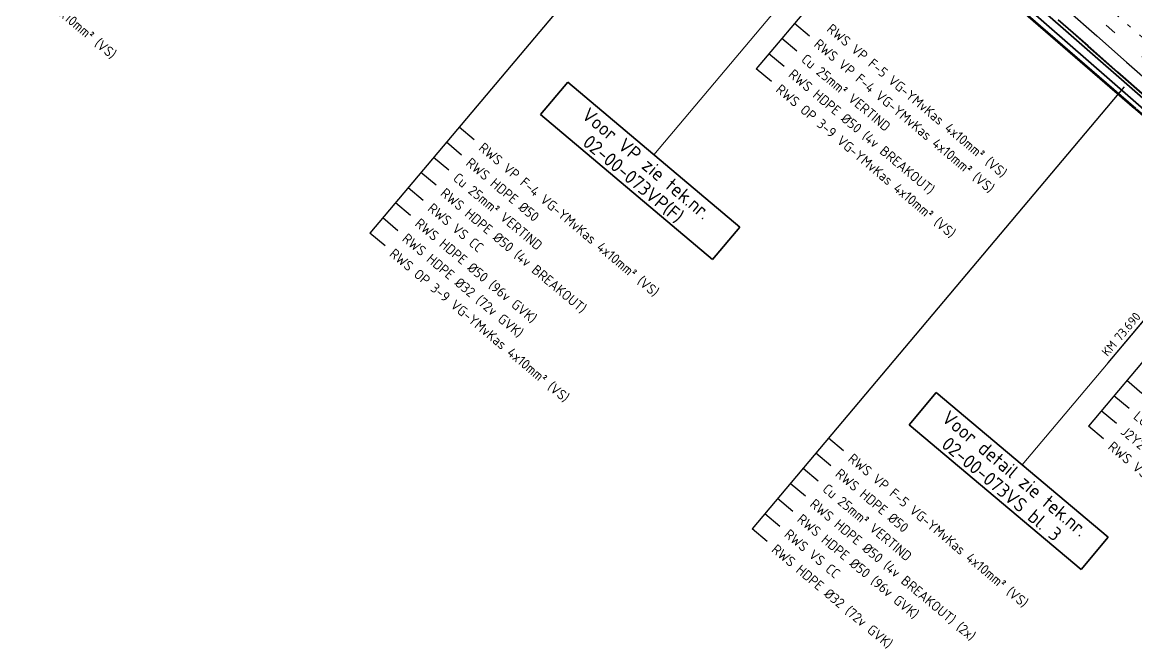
# Model space of a CAD drawing. Header units: metres. Extents: x 134219 to 139178, y 438661 to 444352.
# Drawn here: x 134563.2 to 134844.7, y 443613.6 to 443772 of the extents above; entities that cross this region are included whole.
import ezdxf
from ezdxf.enums import TextEntityAlignment as Align

# ---------------------------------------------------------------- set-up
doc = ezdxf.new("R2010")
doc.units = ezdxf.units.M
doc.linetypes.add('13strp', pattern=[4, 1, -3])
doc.linetypes.add('39strp', pattern=[12, 3, -9])
for name, color, linetype, lineweight in [('N-WE-AM-KILOMETRERING-S', 7, 'Continuous', 25), ('N-WE-KL-ET_LS_OV-T35', 3, 'Continuous', 35), ('N-WE-KL-ET_LS_OV_KABEL-T25', 7, 'Continuous', 25), ('N-WE-KL-ET_MANTELBUIS-G', 10, 'Continuous', 35), ('Utd-ondergr-bs', 8, 'Continuous', 35), ('Utd-ondergr-nw', 8, '13strp', 35), ('X-XX-AL-AANPIJLING-G', 7, 'Continuous', 18), ('X-XX-AL-AANPIJLING-S', 7, 'Continuous', 25)]:
    doc.layers.add(name, color=color, linetype=linetype, lineweight=lineweight)
doc.layers.add('N-WE-KL-MONITORING-T25', color=2, linetype='Continuous')
doc.layers.add('Utd-weg-nw', color=8, linetype='Continuous')
doc.styles.add('ISO18', font='NLCS-ISO.ttf')
doc.styles.add('ISO25', font='NLCS-ISO.ttf')
doc.styles.add('NLCS-ISO', font='NLCS-ISO.ttf')
doc.dimstyles.new('UTD', dxfattribs={"dimtxt": 1.8, "dimasz": 1.8, "dimexe": 0, "dimexo": 0, "dimgap": 0.5, "dimtad": 1, "dimdec": 1, "dimzin": 1, "dimdsep": 46, "dimtxsty": 'ISO18', "dimcen": 2.5, "dimclrd": 256, "dimclre": 256, "dimclrt": 1, "dimadec": 0, "dimazin": 0, "dimtfac": 1, "dimtdec": 1, "dimtmove": 0, "dimatfit": 3, "dimfxl": 0, "dimlwd": -1, "dimlwe": -1, "dimarcsym": 0})

# ---------------------------------------------------------------- blocks, each defined once
blk = doc.blocks.new('SAL-AM_KILOMETRERING-SO')
blk.add_lwpolyline([(-37, 0), (-28, 0), (-10, 0)])
at = {"style": 'ISO25'}
blk.add_text('KM', height=2.25, dxfattribs=at).set_placement((-36, 1))
blk.add_attdef('KM', (-31, 1), '', height=2.25, dxfattribs=at)

msp = doc.modelspace()

# ---------------------------------------------------------------- linework, layer by layer
at = {"layer": 'N-WE-KL-ET_LS_OV-T35'}
for p, q in [((134694.26, 443748.62), (134701.12, 443756.77)), ((134701.12, 443756.77), (134744.6, 443720.16)), ((134694.26, 443748.62), (134737.74, 443712.01)), ((134737.74, 443712.01), (134744.6, 443720.16)), ((134787.38, 443670.22), (134794.24, 443678.38)), ((134794.24, 443678.38), (134837.72, 443641.77)), ((134787.38, 443670.22), (134830.86, 443633.62)), ((134830.86, 443633.62), (134837.72, 443641.77))]:
    msp.add_line(p, q, dxfattribs=at)
at = {"layer": 'N-WE-KL-ET_MANTELBUIS-G', "flags": 128}
msp.add_lwpolyline([(134793.6, 443796.43), (134866.58, 443732.57), (134867.9, 443734.08), (134794.92, 443797.93)], close=True, dxfattribs=at)
at = {"layer": 'Utd-ondergr-bs', "flags": 128}
msp.add_lwpolyline([(134844.9, 443749.95), (134863.71, 443733.65), (134865.82, 443731.83), (134865.69, 443731.68), (134844.59, 443749.95)], dxfattribs=at)
at = {"layer": 'Utd-ondergr-bs'}
for points in [[(134844.4, 443750.15, 0), (134793.11, 443794.53, 0), (134793.24, 443794.69, 0), (134795.26, 443792.94, 0)], [(134844.68, 443750, 0), (134793.23, 443794.56, 0)], [(134844.67, 443750.15, 0), (134795.26, 443792.94, 0)], [(134844.9, 443749.95, 0), (134863.71, 443733.65, 0), (134865.82, 443731.83, 0), (134865.69, 443731.68, 0), (134844.59, 443749.95, 0)]]:
    msp.add_polyline3d(points, dxfattribs=at)
msp.add_polyline3d([(134795.26, 443792.94, 0), (134844.67, 443750.15, 0), (134844.4, 443750.15, 0), (134793.11, 443794.53, 0), (134793.24, 443794.69, 0)], close=True, dxfattribs=at)
at = {"layer": 'Utd-ondergr-nw', "linetype": 'Continuous', "flags": 128}
for points in [[(134825.06, 443772.54), (134832.57, 443765.93), (134840.08, 443759.33), (134847.59, 443752.73)], [(134825.11, 443772.59), (134832.62, 443765.99), (134840.13, 443759.38), (134847.64, 443752.78)]]:
    msp.add_lwpolyline(points, dxfattribs=at)
at = {"layer": 'Utd-weg-nw', "linetype": '13strp', "flags": 128}
msp.add_lwpolyline([(134658.56, 443931.57), (134666.1, 443925.01), (134673.65, 443918.44), (134681.19, 443911.88), (134688.74, 443905.32), (134696.29, 443898.76), (134703.83, 443892.2), (134711.38, 443885.64), (134718.92, 443879.07), (134726.47, 443872.51), (134730.56, 443868.95), (134734.02, 443865.95), (134741.56, 443859.39), (134749.11, 443852.83), (134756.66, 443846.27), (134764.2, 443839.7), (134771.75, 443833.14), (134779.29, 443826.58), (134786.84, 443820.02), (134794.39, 443813.46), (134801.93, 443806.9), (134804.3, 443804.84), (134809.48, 443800.33), (134817.02, 443793.77), (134824.6, 443787.25), (134832.11, 443780.65), (134839.62, 443774.04), (134847.13, 443767.44), (134854.64, 443760.84), (134862.15, 443754.23), (134862.61, 443753.83), (134862.73, 443753.73), (134869.66, 443747.63), (134877.17, 443741.03), (134884.68, 443734.42), (134892.19, 443727.82), (134899.12, 443721.79), (134899.74, 443721.25), (134907.28, 443714.69), (134914.81, 443708.13), (134918.49, 443704.93), (134922.34, 443701.57), (134929.85, 443695.01), (134937.34, 443688.44), (134944.82, 443681.85), (134952.28, 443675.25), (134959.71, 443668.64), (134967.12, 443662), (134968.03, 443661.18)], dxfattribs=at)
at = {"layer": 'Utd-weg-nw', "linetype": '39strp', "flags": 128}
msp.add_lwpolyline([(134656.11, 443928.76), (134663.66, 443922.2), (134671.2, 443915.63), (134678.75, 443909.07), (134686.3, 443902.51), (134693.84, 443895.95), (134701.39, 443889.39), (134708.93, 443882.83), (134716.48, 443876.26), (134724.03, 443869.7), (134728.12, 443866.14), (134731.57, 443863.14), (134739.12, 443856.58), (134746.66, 443850.02), (134754.21, 443843.45), (134761.76, 443836.89), (134769.3, 443830.33), (134776.85, 443823.77), (134784.4, 443817.21), (134791.94, 443810.65), (134799.49, 443804.08), (134801.85, 443802.03), (134807.03, 443797.52), (134814.58, 443790.96), (134822.16, 443784.44), (134829.67, 443777.83), (134837.18, 443771.23), (134844.69, 443764.63), (134852.2, 443758.03), (134859.71, 443751.42), (134860.17, 443751.02), (134860.28, 443750.92), (134867.22, 443744.82), (134874.73, 443738.22), (134882.24, 443731.61), (134889.75, 443725.01), (134896.67, 443718.98), (134897.29, 443718.44), (134904.83, 443711.88), (134912.37, 443705.33), (134914.99, 443703.04), (134919.91, 443698.75), (134927.44, 443692.16), (134934.96, 443685.55), (134942.45, 443678.91), (134949.92, 443672.23), (134957.35, 443665.5), (134961.05, 443662.12), (134964.74, 443658.72), (134965.23, 443658.27)], dxfattribs=at)
at = {"layer": 'Utd-weg-nw', "linetype": 'Continuous', "flags": 128}
msp.add_lwpolyline([(134827.31, 443775.12), (134834.82, 443768.52), (134842.33, 443761.91), (134849.84, 443755.31)], dxfattribs=at)
at = {"layer": 'X-XX-AL-AANPIJLING-S'}
for p, q in [((134747.65, 443833.32), (134651.12, 443718.66)), ((134783.44, 443801.37), (134748.76, 443760.18)), ((134762.25, 443768.43), (134758.42, 443771.65)), ((134759.03, 443764.61), (134755.2, 443767.83)), ((134755.81, 443760.78), (134751.98, 443764)), ((134752.59, 443756.96), (134748.76, 443760.18)), ((134841.76, 443755.61), (134747.7, 443643.88)), ((134677.49, 443742.21), (134673.66, 443745.43)), ((134674.27, 443738.39), (134670.44, 443741.61)), ((134671.05, 443734.56), (134667.22, 443737.78)), ((134667.83, 443730.74), (134664, 443733.96)), ((134664.61, 443726.91), (134660.78, 443730.13)), ((134661.39, 443723.09), (134657.56, 443726.31)), ((134658.17, 443719.26), (134654.34, 443722.48)), ((134654.95, 443715.44), (134651.12, 443718.66)), ((134874.22, 443719.15), (134832.74, 443669.88)), ((134846.22, 443678.13), (134842.4, 443681.35)), ((134843, 443674.31), (134839.18, 443677.53)), ((134839.78, 443670.48), (134835.96, 443673.7)), ((134836.56, 443666.66), (134832.74, 443669.88)), ((134770.85, 443663.61), (134767.02, 443666.83)), ((134767.63, 443659.79), (134763.8, 443663.01)), ((134764.41, 443655.96), (134760.58, 443659.18)), ((134761.19, 443652.14), (134757.36, 443655.36)), ((134757.97, 443648.31), (134754.14, 443651.53)), ((134754.75, 443644.49), (134750.92, 443647.71)), ((134751.53, 443640.66), (134747.7, 443643.88))]:
    msp.add_line(p, q, dxfattribs=at)

# ---------------------------------------------------------------- block references
at = {"layer": 'N-WE-AM-KILOMETRERING-S'}
ref = msp.add_blockref('SAL-AM_KILOMETRERING-SO', (134861.54, 443714.19), dxfattribs=dict(at, rotation=49.90729441065952))
ref.add_attrib('KM', '73.690', (134840.81, 443691.12), dxfattribs={"layer": 'N-WE-KL-MONITORING-T25', "height": 2.25, "rotation": 49.9073, "style": 'ISO25'})

# ---------------------------------------------------------------- texts
at = {"layer": 'N-WE-KL-ET_LS_OV-T35', "style": 'NLCS-ISO'}
for s, p in [('Voor VP zie tek.nr.', (134719.88, 443734.92)), ('02-00-073VP(F)', (134716.58, 443731.01)), ('Voor detail zie tek.nr.', (134813, 443656.53)), ('02-00-073VS bl. 3', (134809.7, 443652.62))]:
    msp.add_text(s, height=3.5, rotation=319.9073, dxfattribs=at).set_placement(p, align=Align.CENTER)
at = {"layer": 'N-WE-KL-ET_LS_OV_KABEL-T25', "style": 'NLCS-ISO'}
for s, p in [('RWS OP 3-9 VG-YMvKas 4x10mm² (VS)', (134542.15, 443800.8)), ('RWS VP F-5 VG-YMvKas 4x10mm² (VS)', (134767.16, 443770.84)), ('RWS VP F-4 VG-YMvKas 4x10mm² (VS)', (134763.94, 443767.01)), ('Cu 25mm² VERTIND', (134760.72, 443763.19)), ('RWS HDPE Ø50 (4v BREAKOUT)', (134757.5, 443759.36)), ('RWS OP 3-9 VG-YMvKas 4x10mm² (VS)', (134754.28, 443755.54)), ('RWS VP F-4 VG-YMvKas 4x10mm² (VS)', (134679.18, 443740.79)), ('RWS HDPE Ø50', (134675.96, 443736.96)), ('Cu 25mm² VERTIND', (134672.74, 443733.14)), ('RWS HDPE Ø50 (4v BREAKOUT)', (134669.52, 443729.31)), ('RWS VS CC', (134666.3, 443725.49)), ('RWS HDPE Ø50 (96v GVK)', (134663.08, 443721.66)), ('RWS HDPE Ø32 (72v GVK)', (134659.86, 443717.84)), ('RWS OP 3-9 VG-YMvKas 4x10mm² (VS)', (134656.64, 443714.01)), ('LQ-ESEWV 5x4x0,8mm (2x)', (134844.69, 443672.88)), ('J2Y2YCY 2x0,8mm (6x) ', (134841.47, 443669.06)), ('RWS VS C3 (2x)', (134838.25, 443665.23)), ('RWS VP F-5 VG-YMvKas 4x10mm² (VS)', (134772.54, 443662.19)), ('RWS HDPE Ø50', (134769.32, 443658.37)), ('Cu 25mm² VERTIND', (134766.1, 443654.54)), ('RWS HDPE Ø50 (4v BREAKOUT) (2x)', (134762.88, 443650.72)), ('RWS HDPE Ø50 (96v GVK)', (134759.66, 443646.89)), ('RWS VS CC', (134756.44, 443643.07)), ('RWS HDPE Ø32 (72v GVK)', (134753.22, 443639.24))]:
    msp.add_text(s, height=2.5, rotation=319.9073, dxfattribs=at).set_placement(p, align=Align.MIDDLE_LEFT)

# ---------------------------------------------------------------- leaders
at = {"layer": 'X-XX-AL-AANPIJLING-G'}
for points in [[(134768.9, 443793.15), (134722.86, 443738.47)], [(134855.1, 443706.54), (134815.98, 443660.07)]]:
    msp.add_leader(points, dimstyle='UTD', override={"dimasz": 3.5, "dimfxl": 0}, dxfattribs=at)

doc.saveas('drawing.dxf')
